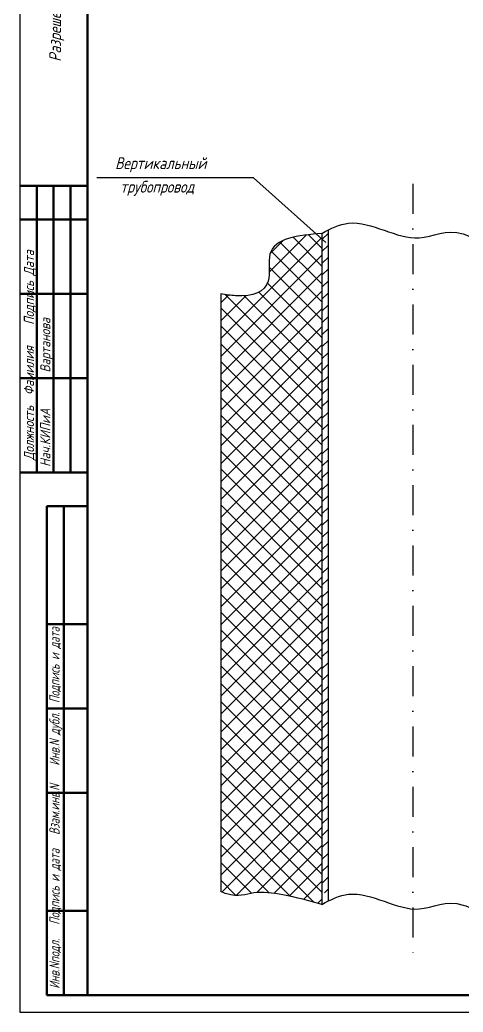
# Model space of a CAD drawing. Header units: inches. Extents: x 1474 to 3411, y 1027 to 1867.
# Drawn here: x 1473.8 to 1605.1, y 1026.5 to 1320.8 of the extents above; entities that cross this region are included whole.
import ezdxf

# ---------------------------------------------------------------- set-up
doc = ezdxf.new("R2010")
doc.units = ezdxf.units.IN
doc.header["$LTSCALE"] = 0.7
doc.header["$MEASUREMENT"] = 0
doc.linetypes.add('DASHDOT', pattern=[25.4, 12.7, -6.35, 0, -6.35])
doc.styles.get("Standard").update_dxf_attribs({"font": 'romand.shx', "width": 0.8, "oblique": 15, "height": 3.5})

msp = doc.modelspace()

# ---------------------------------------------------------------- hatches: boundary and pattern name
at = {"lineweight": 25}
h = msp.add_hatch(dxfattribs=at)
h.set_pattern_fill('ANSI37', color=256, scale=30, style=0)
h.set_pattern_definition([(45, (-66.4113, -7.5195), (-2.6516504, 2.6516504), []), (135, (-66.4113, -7.5195), (-2.6516504, -2.6516504), [])])
edge = h.paths.add_edge_path()
edge.add_line((1563.3, 1255.82), (1561.62, 1257.32))
edge.add_spline(control_points=[(1561.62, 1257.32), (1555.15, 1256.68), (1545.84, 1255.26), (1549.09, 1241.3), (1542.09, 1238.21), (1534.83, 1239.28), (1533.3, 1239.58)], knot_values=[1.314031, 1.314031, 1.314031, 1.314031, 16.578385, 24.653158, 35.240114, 37.988625, 37.988625, 37.988625, 37.988625], degree=3, periodic=0)
edge.add_line((1533.3, 1239.58), (1533.3, 1062.29))
edge.add_spline(control_points=[(1533.3, 1062.29), (1533.92, 1062.01), (1538.23, 1060.34), (1542.9, 1062.64), (1553.02, 1061.3), (1559.52, 1059.52), (1563.3, 1058.49)], knot_values=[0, 0, 0, 0, 1.30303, 9.328099, 17.940042, 29.879143, 29.879143, 29.879143, 29.879143], degree=3, periodic=0)
edge.add_line((1563.3, 1058.49), (1563.3, 1255.82))

# ---------------------------------------------------------------- linework, layer by layer
for p, q in [((1473.8, 1866.54), (1473.8, 1026.54)), ((1473.8, 1026.54), (2067.8, 1026.54))]:
    msp.add_line(p, q)
at = {"lineweight": 50}
for p, q in [((1493.8, 1861.54), (1493.8, 1031.54)), ((1473.8, 1271.56), (1493.8, 1271.56)), ((1478.8, 1271.56), (1478.8, 1186.56)), ((1483.8, 1271.56), (1483.8, 1186.56)), ((1488.8, 1271.56), (1488.8, 1186.56)), ((1473.8, 1261.56), (1493.8, 1261.56)), ((1473.8, 1239.56), (1493.8, 1239.56)), ((1473.8, 1214.56), (1493.8, 1214.56)), ((1473.8, 1186.56), (1493.8, 1186.56)), ((1481.8, 1176.56), (1481.8, 1031.54)), ((1481.8, 1176.56), (1493.8, 1176.56)), ((1486.8, 1176.56), (1486.8, 1031.54)), ((1481.8, 1141.56), (1493.8, 1141.56)), ((1481.8, 1116.56), (1493.8, 1116.56)), ((1481.8, 1091.56), (1493.8, 1091.56)), ((1481.8, 1056.56), (1493.8, 1056.56)), ((1481.8, 1031.54), (2062.8, 1031.54))]:
    msp.add_line(p, q, dxfattribs=at)
at = {"lineweight": 25}
for p, q in [((1542.98, 1273.98), (1496.6, 1273.98)), ((1542.98, 1273.98), (1564.46, 1254.79)), ((1563.3, 1257.48), (1563.3, 1058.49)), ((1563.32, 1255.65), (1565.21, 1257.53)), ((1565.19, 1258.48), (1565.19, 1059.49)), ((1563.32, 1252.11), (1565.21, 1254)), ((1563.32, 1248.58), (1565.21, 1250.46)), ((1563.32, 1245.04), (1565.21, 1246.93)), ((1563.32, 1241.51), (1565.21, 1243.39)), ((1533.3, 1239.58), (1533.3, 1062.29)), ((1563.32, 1237.97), (1565.21, 1239.86)), ((1563.32, 1234.44), (1565.21, 1236.32)), ((1563.32, 1230.9), (1565.21, 1232.79)), ((1563.32, 1227.37), (1565.21, 1229.25)), ((1563.32, 1223.83), (1565.21, 1225.71)), ((1563.32, 1220.3), (1565.21, 1222.18)), ((1563.32, 1216.76), (1565.21, 1218.64)), ((1563.32, 1213.22), (1565.21, 1215.11)), ((1563.32, 1209.69), (1565.21, 1211.57)), ((1563.32, 1206.15), (1565.21, 1208.04)), ((1563.32, 1202.62), (1565.21, 1204.5)), ((1563.32, 1199.08), (1565.21, 1200.97)), ((1563.32, 1195.55), (1565.21, 1197.43)), ((1563.32, 1192.01), (1565.21, 1193.89)), ((1563.32, 1188.48), (1565.21, 1190.36)), ((1563.32, 1184.94), (1565.21, 1186.82)), ((1563.32, 1181.4), (1565.21, 1183.29)), ((1563.32, 1177.87), (1565.21, 1179.75)), ((1563.32, 1174.33), (1565.21, 1176.22)), ((1563.32, 1170.8), (1565.21, 1172.68)), ((1563.32, 1167.26), (1565.21, 1169.15)), ((1563.32, 1163.73), (1565.21, 1165.61)), ((1563.32, 1160.19), (1565.21, 1162.08)), ((1563.32, 1156.66), (1565.21, 1158.54)), ((1563.32, 1153.12), (1565.21, 1155)), ((1563.32, 1149.58), (1565.21, 1151.47)), ((1563.32, 1146.05), (1565.21, 1147.93)), ((1563.32, 1142.51), (1565.21, 1144.4)), ((1563.32, 1138.98), (1565.21, 1140.86)), ((1563.32, 1135.44), (1565.21, 1137.33)), ((1563.32, 1131.91), (1565.21, 1133.79)), ((1563.32, 1128.37), (1565.21, 1130.26)), ((1563.32, 1124.84), (1565.21, 1126.72)), ((1563.32, 1121.3), (1565.21, 1123.18)), ((1563.32, 1117.76), (1565.21, 1119.65)), ((1563.32, 1114.23), (1565.21, 1116.11)), ((1563.32, 1110.69), (1565.21, 1112.58)), ((1563.32, 1107.16), (1565.21, 1109.04)), ((1563.32, 1103.62), (1565.21, 1105.51)), ((1563.32, 1100.09), (1565.21, 1101.97)), ((1563.32, 1096.6), (1565.21, 1098.48)), ((1563.32, 1093.02), (1565.19, 1094.88)), ((1563.32, 1089.48), (1565.21, 1091.36)), ((1563.32, 1085.94), (1565.21, 1087.83)), ((1563.32, 1082.41), (1565.21, 1084.29)), ((1563.32, 1078.87), (1565.21, 1080.76)), ((1563.32, 1075.34), (1565.21, 1077.22)), ((1563.32, 1071.8), (1565.21, 1073.69)), ((1563.32, 1068.27), (1565.21, 1070.15)), ((1563.32, 1064.73), (1565.21, 1066.62)), ((1564.04, 1061.91), (1565.21, 1063.08))]:
    msp.add_line(p, q, dxfattribs=at)
at = {"linetype": 'DASHDOT'}
msp.add_line((1590.19, 1272.17), (1590.19, 1043.92), dxfattribs=at)
at = {"lineweight": 25}
for points, knots in [([(1563.3, 1257.48), (1565.89, 1258.92), (1575.04, 1263.41), (1590.04, 1252.27), (1602.74, 1260.83), (1613.6, 1252.56), (1617.07, 1250.96)], [3.019943, 3.019943, 3.019943, 3.019943, 20.046266, 62.734078, 88.956862, 108.256485, 108.256485, 108.256485, 108.256485]), ([(1563.3, 1257.48), (1556.23, 1256.81), (1545.72, 1255.8), (1549.09, 1241.3), (1542.09, 1238.21), (1534.83, 1239.28), (1533.3, 1239.58)], [0, 0, 0, 0, 16.578385, 24.653158, 35.240114, 37.988625, 37.988625, 37.988625, 37.988625]), ([(1563.3, 1058.49), (1559.52, 1059.52), (1553.02, 1061.3), (1542.9, 1062.64), (1538.23, 1060.34), (1533.92, 1062.01), (1533.3, 1062.29)], [0, 0, 0, 0, 11.939101, 20.551044, 28.576113, 29.879143, 29.879143, 29.879143, 29.879143]), ([(1563.3, 1058.49), (1565.89, 1059.92), (1575.04, 1064.41), (1590.04, 1053.28), (1602.74, 1061.84), (1613.6, 1053.56), (1617.07, 1051.96)], [3.019943, 3.019943, 3.019943, 3.019943, 20.046266, 62.734078, 88.956862, 108.256485, 108.256485, 108.256485, 108.256485])]:
    msp.add_open_spline(points, degree=3, knots=knots, dxfattribs=at)

# ---------------------------------------------------------------- texts
at = {"lineweight": 25, "attachment_point": 1, "rotation": 90}
for s, insert, char_height, width in [('Разрешена сдача в архив                Аняйкина Н.П.', (1482.5, 1308.36), 3.5, 273.9552), ('Должность  Фамилия    Подпись Дата', (1475, 1190.21), 3, 85.2134), ('Вартанова', (1479.83, 1216.2), 3, 62.2383), ('Нач.КИПиА', (1479.83, 1188.23), 3, 66.6475), ('{\\W0.7; Инв.Nподл.   Подпись и дата   Взам.инв.N    Инв.N дубл.  Подпись и дата}', (1482.57, 1032.08), 3, 144.2887)]:
    msp.add_mtext(s, dxfattribs=dict(at, insert=insert, char_height=char_height, width=width))
at = {"lineweight": 25, "char_height": 3.5, "width": 77.5752, "attachment_point": 1}
for s, insert in [('Вертикальный ', (1502.03, 1280.03)), ('трубопровод', (1503.54, 1273.05))]:
    msp.add_mtext(s, dxfattribs=dict(at, insert=insert))

doc.saveas('drawing.dxf')
